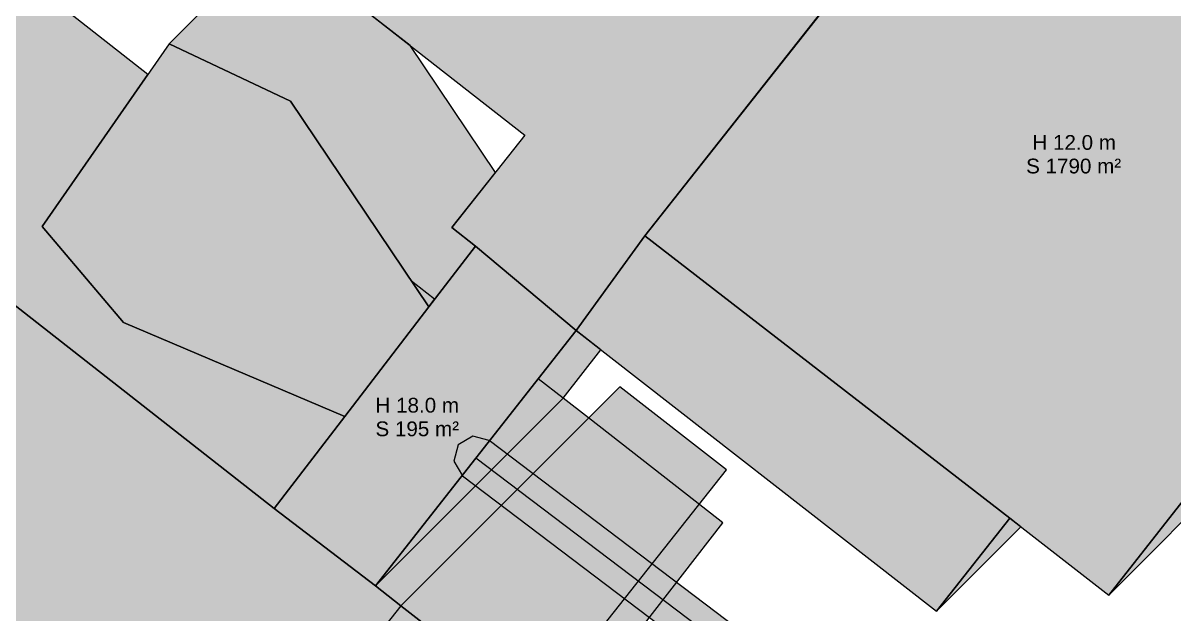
# Model space of a CAD drawing. Header units: metres. Extents: x -1 to 957, y -1 to 1062.
# Drawn here: x 438.6 to 516.7, y 42.9 to 82.9 of the extents above; entities that cross this region are included whole.
import ezdxf

# ---------------------------------------------------------------- set-up
doc = ezdxf.new("R2010")
doc.units = ezdxf.units.M
doc.header["$MEASUREMENT"] = 0
for name, color, linetype, lineweight, true_color in [('TPX_BUILDING_AREAS_TEXT', 7, 'CONTINUOUS', 0, 0x000000), ('TPX_BUILDING_HEIGHTS_TEXT', 7, 'CONTINUOUS', 0, 0x000000), ('TPX_BUILDINGS', 7, 'CONTINUOUS', 0, 0x000000), ('TPX_BUILDINGS_HATCH', 7, 'CONTINUOUS', 0, 0xf0f0f0), ('TPX_BUILDINGS_SHADOWS_HATCH', 7, 'CONTINUOUS', 0, 0x000000), ('TPX_BUILDINGS_SHADOWS_OUTLINES', 7, 'CONTINUOUS', 0, 0x000000), ('TPX_ROADS_AXES', 7, 'CONTINUOUS', 0, 0x323232), ('TPX_ROADS_CONTOURS', 7, 'CONTINUOUS', 0, 0x646464), ('TPX_ROADS_HATCH', 7, 'CONTINUOUS', 0, 0xc8c8c8)]:
    doc.layers.add(name, color=color, linetype=linetype, lineweight=lineweight, true_color=true_color)
doc.styles.add('TPX_TEXTE', font='arial.ttf')

msp = doc.modelspace()

# ---------------------------------------------------------------- hatches: boundary and pattern name
at = {"layer": 'TPX_BUILDINGS_HATCH'}
for points in [[(447.719, 140.847), (442.38, 134.07), (453.163, 125.642), (460.327, 120.054), (465.793, 126.929), (503.472, 97.238), (498.162, 90.495), (480.815, 68.504), (508.83, 103.904), (467.479, 136.024), (462.323, 129.467), (447.719, 140.847)], [(430.093, 118.648), (425.171, 112.422), (472.677, 75.322), (467.735, 69.062), (469.331, 67.806), (476.159, 62.087), (480.815, 68.504), (498.162, 90.495), (460.327, 120.054), (453.163, 125.642), (442.38, 134.07), (434.229, 123.696), (430.093, 118.648)], [(508.83, 103.904), (480.815, 68.504), (505.559, 49.38), (512.267, 44.161), (532.366, 69.716), (540.109, 79.562), (508.83, 103.904)], [(387.044, 81.643), (380.87, 73.799), (395.341, 62.531), (405.289, 54.788), (419.437, 43.756), (456.645, 14.78), (473.375, 36.344), (471.493, 37.803), (464.272, 43.436), (462.543, 44.783), (455.672, 50.036), (397.649, 95.473), (396.68, 94.252), (387.044, 81.643)], [(448.556, 81.506), (439.937, 69.13), (445.465, 62.626), (460.471, 56.275), (466.161, 63.691), (456.78, 77.636), (448.556, 81.506)], [(480.815, 68.504), (476.159, 62.087), (500.587, 43.065), (505.559, 49.38), (480.815, 68.504)], [(460.471, 56.275), (455.672, 50.036), (462.543, 44.783), (469.356, 53.441), (476.159, 62.087), (469.331, 67.806), (466.161, 63.691), (460.471, 56.275)], [(464.272, 43.436), (453.962, 30.401), (461.183, 24.756), (471.493, 37.803), (464.272, 43.436)]]:
    msp.add_hatch(color=256, dxfattribs=at).paths.add_polyline_path(points)
at = {"layer": 'TPX_BUILDINGS_SHADOWS_HATCH'}
for points in [[(517.315, 112.389), (508.83, 103.904), (540.109, 79.562), (532.366, 69.716), (512.267, 44.161), (520.752, 52.646), (540.851, 78.202), (548.595, 88.047), (517.315, 112.389)], [(410.377, 108.201), (397.649, 95.473), (455.672, 50.036), (460.471, 56.275), (445.465, 62.626), (439.937, 69.13), (447.113, 79.434), (410.377, 108.201)], [(454.92, 87.87), (448.556, 81.506), (456.78, 77.636), (466.161, 63.691), (469.331, 67.806), (467.735, 69.062), (470.682, 72.795), (464.892, 81.402), (459.171, 85.869), (454.92, 87.87)], [(466.559, 64.206), (464.986, 65.438), (466.161, 63.691), (466.559, 64.206)], [(469.356, 53.441), (462.543, 44.783), (475.271, 57.511), (477.841, 60.777), (476.159, 62.087), (469.356, 53.441)], [(469.356, 53.441), (462.543, 44.783), (464.272, 43.436), (471.493, 37.803), (473.375, 36.344), (475.154, 34.959), (486.103, 49.071), (484.221, 50.53), (477, 56.164), (475.271, 57.511), (473.577, 58.806), (469.356, 53.441)], [(479.122, 58.285), (464.272, 43.436), (471.493, 37.803), (473.034, 36.608), (476.032, 39.605), (486.343, 52.652), (479.122, 58.285)], [(505.559, 49.38), (500.587, 43.065), (506.314, 48.792), (505.559, 49.38)]]:
    msp.add_hatch(color=256, dxfattribs=at).paths.add_polyline_path(points)
at = {"layer": 'TPX_ROADS_HATCH'}
msp.add_hatch(color=256, dxfattribs=at).paths.add_polyline_path([(468.16, 54.346), (467.87, 53.235), (468.451, 52.244), (504.249, 25.153), (485.816, 0.908), (485.577, 0), (488.894, 0), (507.539, 24.523), (534.024, 58.136), (543.367, 50.707), (548.339, 46.708), (512.001, 0.933), (511.735, 0), (515.091, 0), (551.616, 46.01), (551.932, 47.109), (551.381, 48.111), (545.244, 53.047), (534.712, 61.422), (533.605, 61.738), (532.6, 61.176), (506.085, 27.525), (470.261, 54.637), (469.15, 54.926), (468.16, 54.346)])

# ---------------------------------------------------------------- linework, layer by layer
at = {"layer": 'TPX_BUILDINGS', "elevation": 0.042}
for points in [[(447.719, 140.847), (442.38, 134.07), (453.163, 125.642), (460.327, 120.054), (465.793, 126.929), (503.472, 97.238), (498.162, 90.495), (480.815, 68.504), (508.83, 103.904), (467.479, 136.024), (462.323, 129.467)], [(430.093, 118.648), (425.171, 112.422), (472.677, 75.322), (467.735, 69.062), (469.331, 67.806), (476.159, 62.087), (480.815, 68.504), (498.162, 90.495), (460.327, 120.054), (453.163, 125.642), (442.38, 134.07), (434.229, 123.696)], [(508.83, 103.904), (480.815, 68.504), (505.559, 49.38), (512.267, 44.161), (532.366, 69.716), (540.109, 79.562)], [(387.044, 81.643), (380.87, 73.799), (395.341, 62.531), (405.289, 54.788), (419.437, 43.756), (456.645, 14.78), (473.375, 36.344), (471.493, 37.803), (464.272, 43.436), (462.543, 44.783), (455.672, 50.036), (397.649, 95.473), (396.68, 94.252)], [(448.556, 81.506), (439.937, 69.13), (445.465, 62.626), (460.471, 56.275), (466.161, 63.691), (456.78, 77.636)], [(480.815, 68.504), (476.159, 62.087), (500.587, 43.065), (505.559, 49.38)], [(460.471, 56.275), (455.672, 50.036), (462.543, 44.783), (469.356, 53.441), (476.159, 62.087), (469.331, 67.806), (466.161, 63.691)], [(464.272, 43.436), (453.962, 30.401), (461.183, 24.756), (471.493, 37.803)]]:
    msp.add_lwpolyline(points, close=True, dxfattribs=at)
at = {"layer": 'TPX_BUILDINGS_SHADOWS_OUTLINES', "elevation": 0.039}
for points in [[(517.315, 112.389), (508.83, 103.904), (540.109, 79.562), (532.366, 69.716), (512.267, 44.161), (520.752, 52.646), (540.851, 78.202), (548.595, 88.047)], [(410.377, 108.201), (397.649, 95.473), (455.672, 50.036), (460.471, 56.275), (445.465, 62.626), (439.937, 69.13), (447.113, 79.434)], [(454.92, 87.87), (448.556, 81.506), (456.78, 77.636), (466.161, 63.691), (469.331, 67.806), (467.735, 69.062), (470.682, 72.795), (464.892, 81.402), (459.171, 85.869)], [(466.559, 64.206), (464.986, 65.438), (466.161, 63.691)], [(469.356, 53.441), (462.543, 44.783), (475.271, 57.511), (477.841, 60.777), (476.159, 62.087)], [(469.356, 53.441), (462.543, 44.783), (464.272, 43.436), (471.493, 37.803), (473.375, 36.344), (475.154, 34.959), (486.103, 49.071), (484.221, 50.53), (477, 56.164), (475.271, 57.511), (473.577, 58.806)], [(479.122, 58.285), (464.272, 43.436), (471.493, 37.803), (473.034, 36.608), (476.032, 39.605), (486.343, 52.652)], [(505.559, 49.38), (500.587, 43.065), (506.314, 48.792)]]:
    msp.add_lwpolyline(points, close=True, dxfattribs=at)
at = {"layer": 'TPX_ROADS_AXES', "elevation": 0.03}
msp.add_lwpolyline([(506.353, 25.441), (469.356, 53.441)], dxfattribs=at)
at = {"layer": 'TPX_ROADS_CONTOURS', "elevation": 0.027}
msp.add_lwpolyline([(468.16, 54.346), (467.87, 53.235), (468.451, 52.244), (504.249, 25.153), (485.816, 0.908), (485.577, 0), (488.894, 0), (507.539, 24.523), (534.024, 58.136), (543.367, 50.707), (548.339, 46.708), (512.001, 0.933), (511.735, 0), (515.091, 0), (551.616, 46.01), (551.932, 47.109), (551.381, 48.111), (545.244, 53.047), (534.712, 61.422), (533.605, 61.738), (532.6, 61.176), (506.085, 27.525), (470.261, 54.637), (469.15, 54.926)], close=True, dxfattribs=at)

# ---------------------------------------------------------------- texts
at = {"layer": 'TPX_BUILDING_AREAS_TEXT', "style": 'TPX_TEXTE'}
for s, p in [('S 1790 m²', (506.669, 72.732, 0.045)), ('S 195 m²', (462.549, 54.929, 0.045))]:
    msp.add_text(s, height=1, dxfattribs=at).set_placement(p)
at = {"layer": 'TPX_BUILDING_HEIGHTS_TEXT', "style": 'TPX_TEXTE'}
for s, p in [('H 12.0 m', (507.094, 74.332, 0.045)), ('H 18.0 m', (462.549, 56.529, 0.045))]:
    msp.add_text(s, height=1, dxfattribs=at).set_placement(p)

doc.saveas('drawing.dxf')
